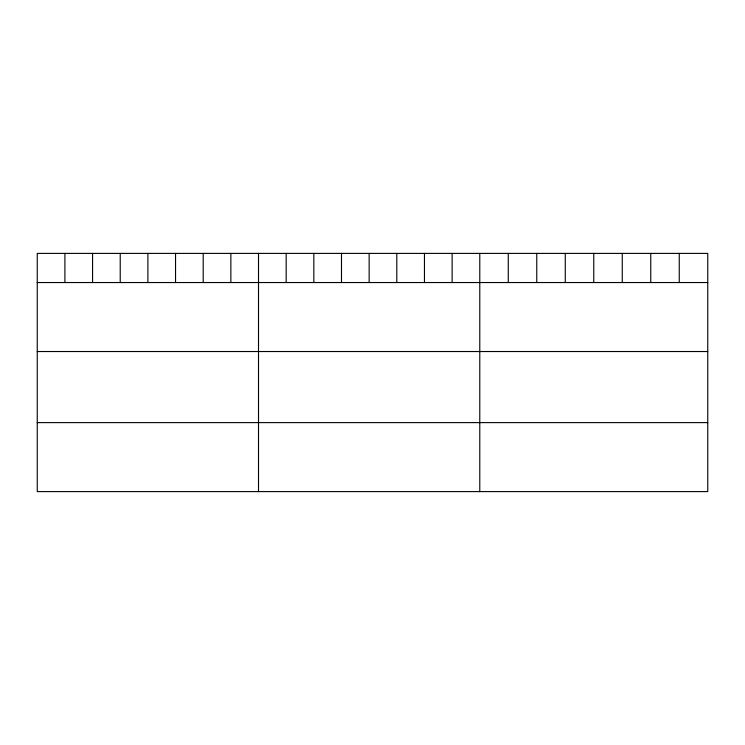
<?xml version="1.0" encoding="UTF-8"?>
<svg xmlns="http://www.w3.org/2000/svg" width="745" height="745" viewBox="0 0 745 745"><rect width="100%" height="100%" fill="white"/><g stroke="black" fill="none" stroke-linecap="round" stroke-linejoin="round"><path stroke-width="1.12" d="M707.75 282.541L707.75 491.598L37.25 491.598L37.25 253.402L707.75 253.402L707.75 282.541L37.25 282.541M37.25 351.528L707.75 351.528M37.25 422.611L707.75 422.611M679.254 253.402L679.254 282.541M650.757 253.402L650.757 282.541M622.261 253.402L622.261 282.541M593.765 253.402L593.765 282.541M565.269 253.402L565.269 282.541M536.773 253.402L536.773 282.541M508.276 253.402L508.276 282.541M479.78 253.402L479.78 491.598M452.122 253.402L452.122 282.541M424.464 253.402L424.464 282.541M396.806 253.402L396.806 282.541M369.147 253.402L369.147 282.541M341.489 253.402L341.489 282.541M313.831 253.402L313.831 282.541M286.173 253.402L286.173 282.541M258.515 253.402L258.515 491.598M230.857 253.402L230.857 282.541M203.199 253.402L203.199 282.541M175.541 253.402L175.541 282.541M147.883 253.402L147.883 282.541M120.224 253.402L120.224 282.541M92.566 253.402L92.566 282.541M64.908 253.402L64.908 282.541"/></g></svg>
